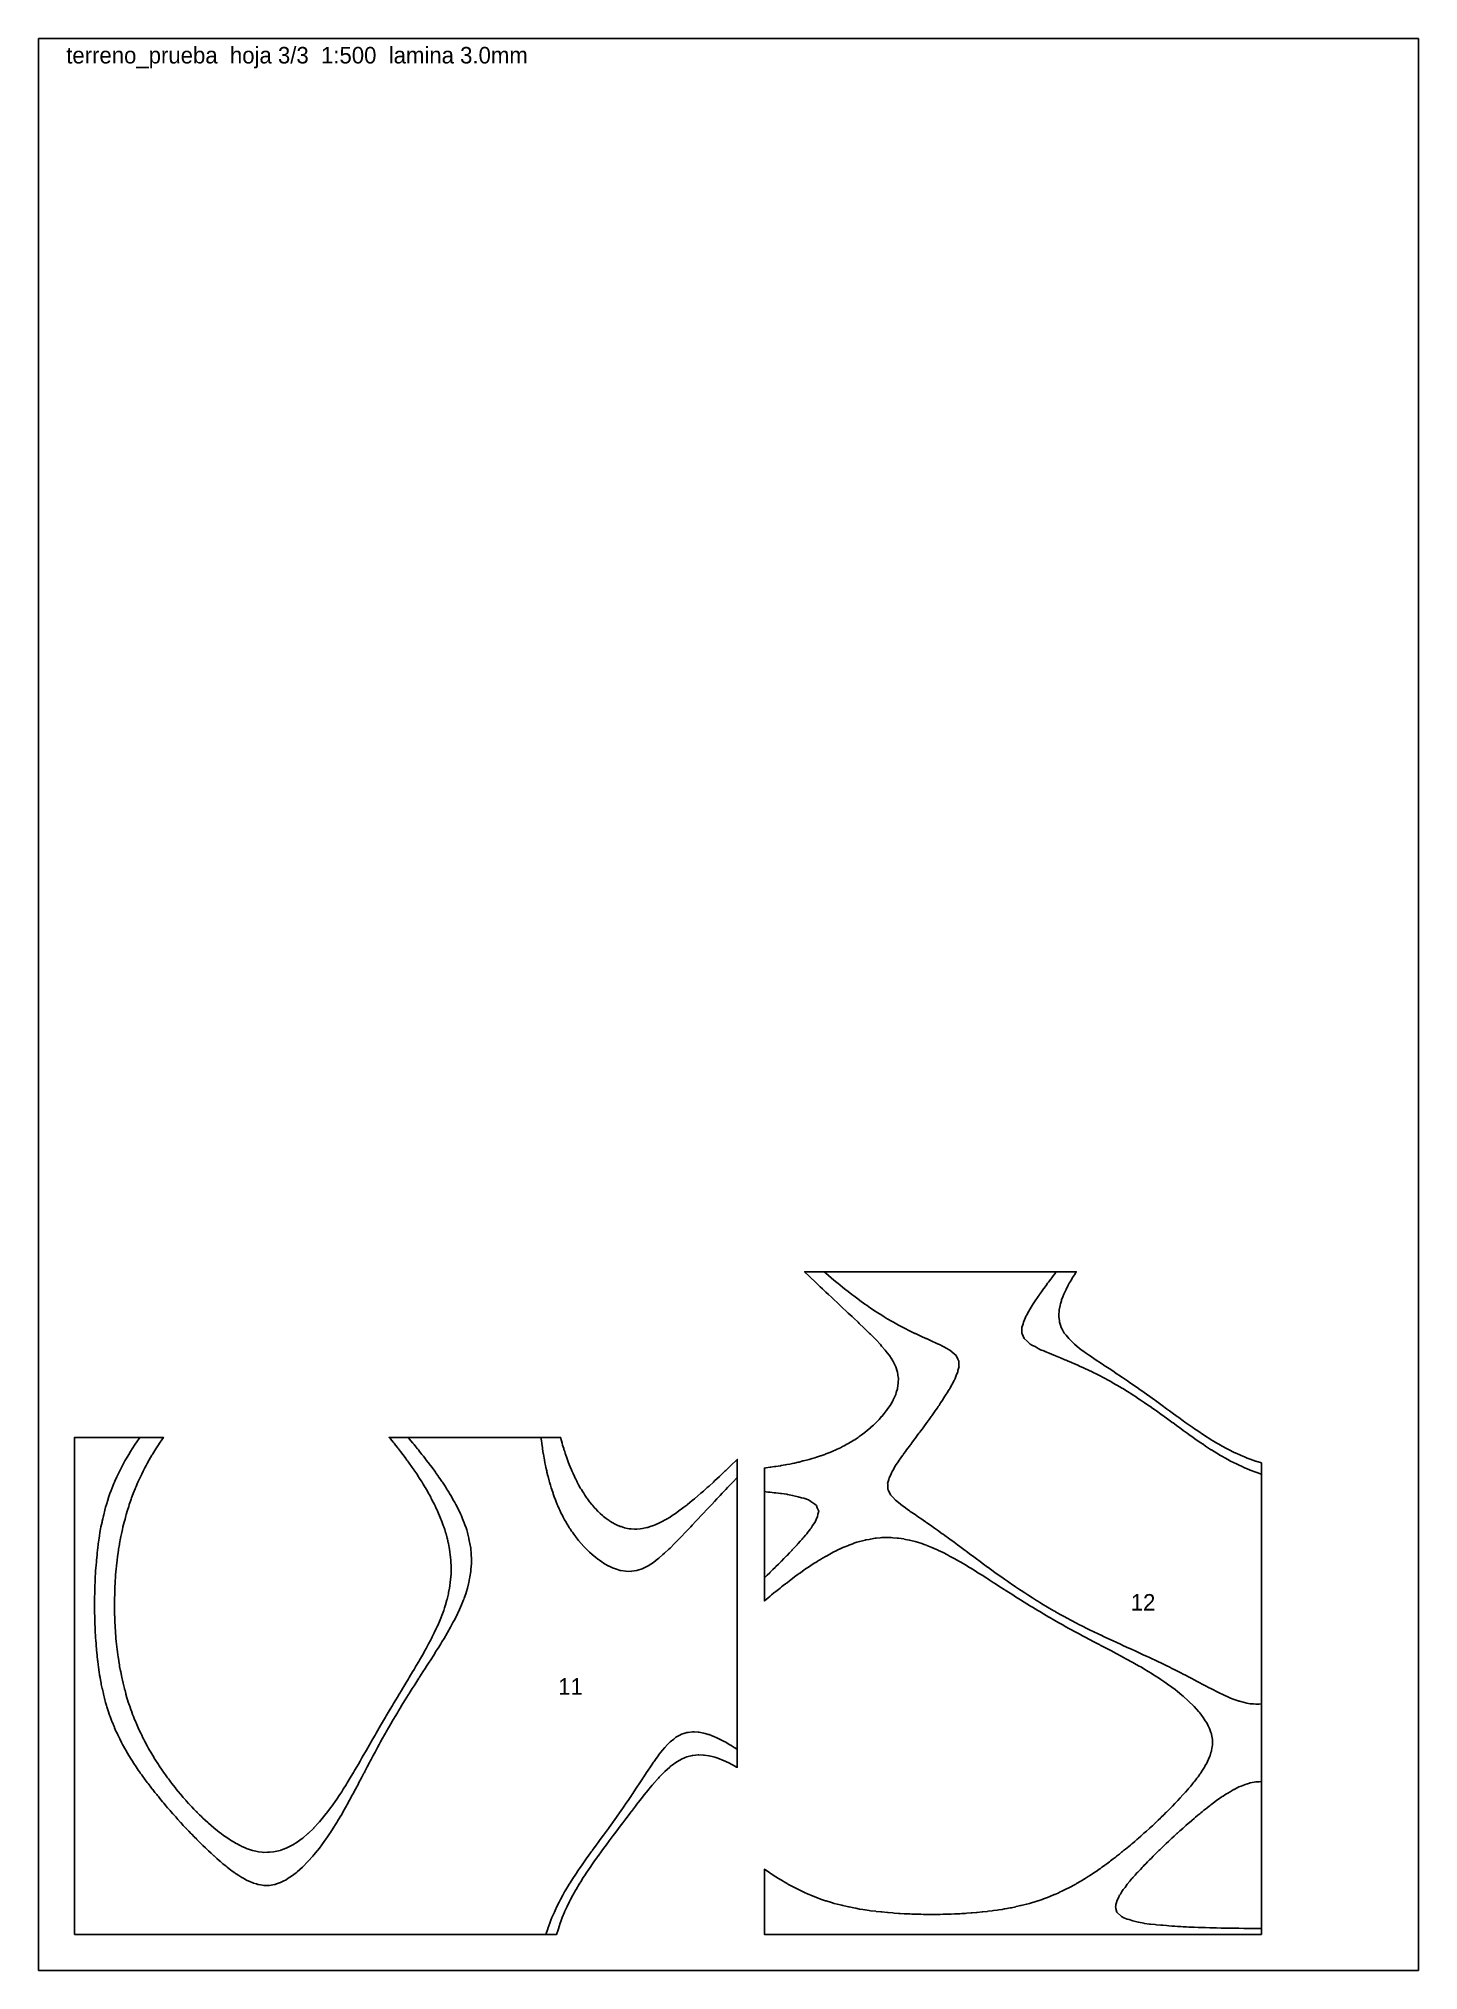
# Model space of a CAD drawing. Header units: millimetres. Extents: x 0 to 500, y 0 to 700.
import ezdxf
from ezdxf.enums import TextEntityAlignment as Align

# ---------------------------------------------------------------- set-up
doc = ezdxf.new("R2010")
doc.units = ezdxf.units.MM
for name, color, linetype in [('CORTE', 1, 'Continuous'), ('GRABADO', 5, 'Continuous'), ('HOJA', 8, 'Continuous')]:
    doc.layers.add(name, color=color, linetype=linetype)

msp = doc.modelspace()

# ---------------------------------------------------------------- linework, layer by layer
at = {"layer": 'CORTE'}
for points in [[(443.15, 13), (263, 13), (263, 36.65), (264.99, 35.32), (265.14, 35.22), (265.43, 35.03), (267.16, 33.89), (268.12, 33.31), (269.18, 32.63), (270.76, 31.74), (271.2, 31.47), (271.54, 31.29), (273.22, 30.34), (275.14, 29.38), (275.24, 29.33), (275.35, 29.28), (277.26, 28.33), (278.92, 27.62), (279.28, 27.46), (279.78, 27.26), (281.3, 26.61), (282.31, 26.26), (283.33, 25.86), (285.21, 25.25), (285.35, 25.2), (285.41, 25.18), (287.37, 24.54), (288.32, 24.29), (289.39, 23.98), (291.06, 23.58), (291.41, 23.48), (292.57, 23.23), (293.43, 23.03), (293.68, 22.98), (295.45, 22.6), (296.2, 22.48), (297.47, 22.23), (298.65, 22.06), (299.49, 21.91), (301.02, 21.71), (301.51, 21.63), (303.34, 21.41), (303.53, 21.39), (305.16, 21.22), (305.55, 21.17), (305.6, 21.17), (307.58, 20.97), (307.84, 20.95), (309.6, 20.8), (310.05, 20.77), (311.62, 20.65), (312.21, 20.62), (313.64, 20.53), (314.35, 20.51), (315.66, 20.44), (316.47, 20.41), (317.68, 20.37), (318.56, 20.35), (319.71, 20.32), (320.62, 20.3), (321.73, 20.29), (322.66, 20.28), (323.75, 20.28), (324.69, 20.28), (325.77, 20.29), (326.69, 20.3), (327.79, 20.32), (328.67, 20.34), (329.81, 20.37), (330.64, 20.4), (331.84, 20.44), (332.58, 20.47), (333.86, 20.54), (334.51, 20.57), (335.88, 20.66), (336.41, 20.69), (337.9, 20.81), (338.29, 20.83), (339.92, 20.98), (340.14, 21), (341.94, 21.19), (341.97, 21.19), (342.22, 21.22), (343.8, 21.38), (343.96, 21.4), (345.61, 21.59), (345.99, 21.65), (347.39, 21.83), (348.01, 21.93), (349.15, 22.09), (350.03, 22.25), (350.88, 22.39), (352.05, 22.63), (352.57, 22.72), (354.07, 23.06), (354.22, 23.09), (354.8, 23.23), (355.87, 23.46), (356.09, 23.52), (357.5, 23.84), (358.11, 24.01), (359.1, 24.26), (360.13, 24.59), (360.65, 24.73), (362.15, 25.25), (362.15, 25.25), (362.16, 25.25), (363.69, 25.73), (364.17, 25.91), (365.19, 26.25), (366.19, 26.67), (366.63, 26.83), (367.58, 27.26), (368.04, 27.44), (368.21, 27.51), (369.47, 28.02), (370.23, 28.4), (370.85, 28.67), (372, 29.28), (372.18, 29.36), (372.26, 29.4), (373.54, 30.01), (374.28, 30.42), (374.86, 30.71), (375.81, 31.29), (376.13, 31.46), (376.3, 31.55), (377.44, 32.17), (378.32, 32.73), (378.68, 32.94), (379.22, 33.31), (379.93, 33.72), (380.34, 33.99), (381.17, 34.49), (382.34, 35.32), (382.35, 35.33), (382.36, 35.33), (383.59, 36.11), (384.38, 36.69), (384.76, 36.95), (385.26, 37.34), (385.95, 37.79), (386.4, 38.14), (387.12, 38.64), (388.02, 39.35), (388.26, 39.52), (388.42, 39.65), (389.42, 40.37), (390.44, 41.2), (390.54, 41.27), (390.65, 41.37), (391.69, 42.15), (392.47, 42.8), (392.8, 43.05), (393.18, 43.39), (393.92, 43.96), (394.49, 44.45), (395.02, 44.87), (395.62, 45.4), (396.11, 45.8), (396.51, 46.14), (397.21, 46.72), (397.99, 47.42), (398.28, 47.66), (398.53, 47.89), (399.37, 48.59), (400.28, 49.43), (400.43, 49.56), (400.55, 49.67), (401.51, 50.5), (402.52, 51.45), (402.55, 51.48), (402.57, 51.5), (403.61, 52.43), (404.6, 53.37), (404.65, 53.42), (404.7, 53.47), (405.7, 54.38), (406.62, 55.29), (406.72, 55.38), (406.82, 55.48), (407.75, 56.37), (408.64, 57.27), (408.76, 57.38), (408.88, 57.5), (409.78, 58.38), (410.66, 59.3), (410.77, 59.4), (410.88, 59.51), (411.78, 60.42), (412.68, 61.4), (412.75, 61.46), (412.82, 61.53), (413.73, 62.5), (414.68, 63.55), (414.69, 63.56), (414.7, 63.58), (415.65, 64.62), (416.47, 65.56), (416.58, 65.7), (416.73, 65.88), (417.51, 66.79), (418.16, 67.58), (418.41, 67.9), (418.75, 68.35), (419.31, 69.04), (419.74, 69.59), (420.17, 70.19), (420.77, 71.05), (421.01, 71.37), (421.18, 71.61), (421.81, 72.58), (422.46, 73.62), (422.57, 73.83), (422.78, 74.24), (423.29, 75.13), (423.57, 75.63), (423.94, 76.49), (424.43, 77.64), (424.51, 77.92), (424.8, 78.94), (424.98, 79.48), (425.03, 79.65), (425.28, 81.18), (425.35, 81.65), (425.34, 83.12), (425.34, 83.66), (425.02, 85.44), (424.98, 85.66), (424.8, 86.17), (424.32, 87.67), (423.85, 88.62), (423.33, 89.68), (422.79, 90.48), (422.04, 91.69), (420.77, 93.29), (420.47, 93.7), (418.75, 95.59), (418.64, 95.71), (416.73, 97.58), (416.59, 97.73), (414.71, 99.38), (414.32, 99.74), (412.69, 101.04), (411.82, 101.76), (410.67, 102.59), (409.09, 103.77), (408.65, 104.06), (407.73, 104.69), (406.63, 105.45), (406.14, 105.79), (404.61, 106.76), (402.98, 107.8), (402.59, 108.03), (402.03, 108.36), (400.56, 109.24), (399.61, 109.82), (398.54, 110.41), (397.17, 111.19), (396.52, 111.56), (396.05, 111.83), (394.5, 112.67), (392.65, 113.67), (392.48, 113.77), (392.34, 113.85), (390.46, 114.84), (388.54, 115.87), (388.43, 115.92), (388.33, 115.97), (386.41, 116.97), (384.69, 117.88), (384.39, 118.04), (384.07, 118.21), (382.37, 119.09), (380.86, 119.9), (380.34, 120.17), (379.78, 120.46), (378.32, 121.24), (377.07, 121.92), (376.3, 122.33), (375.4, 122.82), (374.27, 123.43), (373.36, 123.93), (372.25, 124.54), (370.86, 125.32), (370.23, 125.67), (369.75, 125.95), (368.21, 126.82), (366.23, 127.97), (366.18, 127.99), (366.12, 128.03), (364.16, 129.18), (362.81, 129.99), (362.14, 130.39), (361.1, 131.02), (360.11, 131.61), (359.48, 132), (358.09, 132.86), (356.22, 134.02), (356.07, 134.12), (355.8, 134.29), (354.05, 135.39), (353.02, 136.04), (352.02, 136.68), (350.23, 137.83), (350, 137.97), (349.87, 138.05), (347.98, 139.28), (346.73, 140.07), (345.96, 140.58), (344.52, 141.5), (343.93, 141.87), (343.59, 142.09), (341.91, 143.17), (340.41, 144.1), (339.89, 144.44), (338.98, 145.01), (337.87, 145.7), (337.14, 146.12), (335.85, 146.93), (333.9, 148.06), (333.83, 148.1), (333.77, 148.14), (331.8, 149.27), (330.13, 150.15), (329.78, 150.35), (329.36, 150.57), (327.76, 151.39), (326.1, 152.17), (325.74, 152.35), (325.4, 152.5), (323.72, 153.25), (321.92, 153.96), (321.7, 154.04), (321.29, 154.18), (319.68, 154.77), (318.81, 155.05), (317.66, 155.39), (316.03, 155.81), (315.64, 155.9), (314.1, 156.19), (313.62, 156.3), (313.5, 156.32), (311.6, 156.6), (311.14, 156.65), (309.59, 156.79), (308.96, 156.82), (307.57, 156.85), (306.91, 156.85), (305.55, 156.8), (304.98, 156.76), (303.53, 156.62), (303.15, 156.57), (301.51, 156.31), (301.42, 156.3), (300.96, 156.19), (299.73, 155.96), (299.5, 155.91), (298.09, 155.58), (297.48, 155.4), (296.53, 155.13), (295.46, 154.77), (295.02, 154.62), (293.92, 154.18), (293.56, 154.06), (293.44, 154.01), (292.11, 153.5), (291.42, 153.19), (290.7, 152.88), (289.4, 152.23), (289.36, 152.21), (289.28, 152.17), (287.99, 151.56), (287.38, 151.23), (286.67, 150.86), (285.47, 150.15), (285.39, 150.11), (285.36, 150.09), (284.09, 149.4), (283.34, 148.93), (282.84, 148.63), (282.1, 148.14), (281.6, 147.85), (281.32, 147.67), (280.36, 147.07), (279.3, 146.33), (279.17, 146.25), (279, 146.12), (277.95, 145.45), (277.28, 144.96), (276.77, 144.61), (276.1, 144.11), (275.59, 143.77), (275.25, 143.52), (274.41, 142.93), (273.33, 142.09), (273.27, 142.05), (273.23, 142.02), (272.1, 141.2), (271.21, 140.49), (270.97, 140.31), (270.69, 140.07), (269.83, 139.44), (269.19, 138.92), (268.7, 138.54), (268.12, 138.06), (267.58, 137.64), (267.17, 137.31), (266.46, 136.75), (265.63, 136.04), (265.36, 135.83), (265.15, 135.65), (264.24, 134.92), (263.2, 134.03), (263.16, 133.99), (263, 133.85), (263, 182.04), (263.53, 182.1), (265.09, 182.33), (265.3, 182.35), (266.65, 182.56), (267.05, 182.62), (267.11, 182.63), (268.81, 182.88), (269.13, 182.95), (270.54, 183.17), (271.15, 183.31), (272.24, 183.49), (273.17, 183.7), (273.92, 183.83), (275.19, 184.14), (275.56, 184.21), (276.98, 184.58), (277.17, 184.62), (277.21, 184.63), (278.79, 185.02), (279.23, 185.16), (280.38, 185.45), (281.26, 185.75), (281.92, 185.93), (283.28, 186.41), (283.42, 186.45), (283.8, 186.59), (284.92, 186.97), (285.3, 187.13), (286.39, 187.52), (287.32, 187.93), (287.81, 188.11), (288.86, 188.61), (289.19, 188.75), (289.33, 188.82), (290.58, 189.38), (291.36, 189.8), (291.91, 190.07), (292.88, 190.62), (293.2, 190.79), (293.37, 190.89), (294.49, 191.52), (295.39, 192.1), (295.73, 192.3), (296.21, 192.63), (296.94, 193.1), (297.41, 193.45), (298.13, 193.93), (299.05, 194.65), (299.27, 194.81), (299.43, 194.94), (300.4, 195.7), (301.45, 196.61), (301.48, 196.63), (301.51, 196.66), (302.55, 197.58), (303.47, 198.5), (303.56, 198.58), (303.65, 198.67), (304.56, 199.6), (305.49, 200.65), (305.51, 200.67), (305.53, 200.69), (306.43, 201.77), (307.16, 202.7), (307.3, 202.9), (307.51, 203.2), (308.13, 204.09), (308.54, 204.71), (308.91, 205.33), (309.53, 206.44), (309.63, 206.62), (309.69, 206.72), (310.26, 208), (310.58, 208.73), (310.81, 209.45), (311.21, 210.74), (311.26, 211.02), (311.54, 212.75), (311.56, 214.73), (311.56, 214.75), (311.54, 214.88), (311.26, 216.76), (311.12, 217.17), (310.61, 218.76), (309.69, 220.6), (309.61, 220.77), (309.53, 220.89), (308.33, 222.78), (307.51, 223.81), (306.79, 224.79), (305.49, 226.25), (305.03, 226.81), (303.47, 228.43), (303.12, 228.82), (301.45, 230.48), (301.12, 230.84), (299.43, 232.46), (299.04, 232.85), (297.4, 234.39), (296.93, 234.87), (295.38, 236.3), (294.79, 236.89), (293.36, 238.2), (292.64, 238.9), (291.34, 240.09), (290.49, 240.92), (289.32, 241.99), (288.34, 242.94), (287.29, 243.9), (286.2, 244.95), (285.27, 245.81), (284.06, 246.97), (283.25, 247.73), (281.94, 248.99), (281.23, 249.66), (279.83, 251), (279.2, 251.59), (277.6, 253.15), (376.01, 253.15), (375.35, 252.07), (374.68, 251.02), (374.57, 250.82), (374.38, 250.48), (373.83, 249.54), (373.5, 249), (373.12, 248.24), (372.45, 246.99), (372.42, 246.93), (372.36, 246.78), (371.79, 245.54), (371.51, 244.98), (371.2, 244.12), (370.73, 242.97), (370.66, 242.65), (370.34, 241.57), (370.2, 241.09), (370.15, 240.96), (369.88, 239.4), (369.78, 238.95), (369.74, 237.53), (369.7, 236.94), (369.92, 235.35), (369.95, 234.94), (370.34, 233.77), (370.61, 232.94), (370.95, 232.32), (371.7, 230.93), (372.35, 230.13), (373.29, 228.92), (374.36, 227.9), (375.37, 226.91), (376.38, 226.11), (377.86, 224.9), (378.4, 224.53), (379.74, 223.56), (380.42, 223.07), (380.66, 222.88), (382.44, 221.7), (383.62, 220.87), (384.46, 220.34), (386.05, 219.29), (386.49, 218.99), (386.69, 218.85), (388.51, 217.68), (389.74, 216.84), (390.53, 216.33), (392.07, 215.3), (392.56, 214.97), (392.78, 214.82), (394.58, 213.62), (395.74, 212.8), (396.6, 212.23), (398.53, 210.87), (398.62, 210.81), (398.66, 210.78), (400.65, 209.39), (401.51, 208.77), (402.67, 207.95), (404.32, 206.75), (404.69, 206.48), (405.67, 205.77), (406.71, 205.01), (407.1, 204.73), (408.74, 203.54), (409.86, 202.72), (410.76, 202.06), (412.63, 200.7), (412.78, 200.59), (413.19, 200.29), (414.8, 199.13), (415.43, 198.68), (416.83, 197.69), (418.3, 196.67), (418.85, 196.28), (420.06, 195.46), (420.87, 194.91), (421.26, 194.65), (422.89, 193.58), (424.39, 192.63), (424.91, 192.3), (425.75, 191.79), (426.93, 191.08), (427.75, 190.62), (428.95, 189.93), (430.45, 189.13), (430.97, 188.85), (431.46, 188.6), (433, 187.83), (434.45, 187.16), (435.02, 186.89), (435.73, 186.59), (437.04, 186.03), (437.96, 185.66), (439.06, 185.24), (440.94, 184.57), (441.08, 184.53), (441.15, 184.5), (443.15, 183.86), (443.15, 13)], [(13, 13), (13, 193.15), (45.23, 193.15), (44.64, 192.27), (43.78, 191.01), (43.39, 190.4), (42.47, 188.99), (41.37, 187.18), (41.24, 186.97), (41.06, 186.66), (40.06, 184.95), (39.36, 183.67), (38.95, 182.93), (38.52, 182.08), (37.9, 180.91), (37.34, 179.76), (36.91, 178.89), (36.56, 178.1), (35.98, 176.86), (35.33, 175.32), (35.12, 174.84), (34.99, 174.5), (34.3, 172.82), (33.71, 171.2), (33.56, 170.8), (33.31, 170.08), (32.86, 168.78), (32.65, 168.12), (32.2, 166.76), (31.76, 165.2), (31.62, 164.74), (31.3, 163.53), (31.08, 162.72), (31.01, 162.43), (30.57, 160.7), (30.36, 159.76), (30.11, 158.68), (29.82, 157.19), (29.7, 156.66), (29.36, 154.71), (29.34, 154.63), (29.28, 154.28), (29, 152.61), (28.96, 152.29), (28.7, 150.59), (28.62, 149.93), (28.43, 148.57), (28.33, 147.62), (28.21, 146.55), (28.1, 145.36), (28.01, 144.53), (27.91, 143.15), (27.85, 142.51), (27.76, 140.98), (27.73, 140.49), (27.65, 138.85), (27.63, 138.46), (27.57, 136.74), (27.56, 136.44), (27.52, 134.68), (27.52, 134.42), (27.5, 132.64), (27.5, 132.4), (27.52, 130.63), (27.52, 130.38), (27.55, 128.64), (27.56, 128.36), (27.62, 126.69), (27.63, 126.34), (27.71, 124.76), (27.73, 124.32), (27.82, 122.85), (27.86, 122.29), (27.96, 120.97), (28.03, 120.27), (28.13, 119.12), (28.22, 118.25), (28.32, 117.29), (28.45, 116.23), (28.54, 115.48), (28.72, 114.21), (28.78, 113.71), (29.02, 112.19), (29.06, 111.96), (29.28, 110.67), (29.35, 110.24), (29.36, 110.17), (29.65, 108.52), (29.73, 108.15), (29.98, 106.83), (30.14, 106.12), (30.34, 105.17), (30.6, 104.1), (30.73, 103.53), (31.11, 102.08), (31.15, 101.93), (31.3, 101.42), (31.58, 100.34), (31.66, 100.06), (32.02, 98.76), (32.25, 98.04), (32.5, 97.22), (32.91, 96.02), (33.01, 95.71), (33.31, 94.87), (33.53, 94.22), (33.61, 94), (34.06, 92.73), (34.36, 91.98), (34.63, 91.27), (35.19, 89.96), (35.23, 89.86), (35.33, 89.64), (35.82, 88.43), (36.05, 87.94), (36.44, 87.03), (36.99, 85.92), (37.1, 85.67), (37.34, 85.21), (37.76, 84.32), (37.98, 83.9), (38.44, 82.97), (39.05, 81.87), (39.15, 81.67), (39.36, 81.32), (39.86, 80.36), (40.16, 79.85), (40.6, 79.07), (41.36, 77.83), (41.37, 77.83), (41.37, 77.81), (42.12, 76.56), (42.6, 75.81), (42.9, 75.32), (43.39, 74.61), (43.71, 74.11), (43.92, 73.79), (44.51, 72.89), (45.31, 71.77), (45.35, 71.72), (45.4, 71.64), (46.18, 70.52), (46.76, 69.75), (47.04, 69.36), (47.42, 68.87), (47.9, 68.21), (48.28, 67.73), (48.78, 67.07), (49.44, 66.26), (49.68, 65.95), (49.88, 65.71), (50.57, 64.83), (51.45, 63.8), (51.5, 63.74), (51.55, 63.69), (52.42, 62.64), (53.3, 61.66), (53.38, 61.57), (53.47, 61.47), (54.32, 60.5), (55.13, 59.64), (55.3, 59.46), (55.48, 59.27), (56.27, 58.41), (57.06, 57.62), (57.27, 57.4), (57.5, 57.17), (58.28, 56.38), (59.1, 55.6), (59.31, 55.39), (59.51, 55.2), (60.34, 54.41), (61.27, 53.58), (61.4, 53.45), (61.53, 53.34), (62.47, 52.5), (63.54, 51.6), (63.57, 51.58), (63.6, 51.56), (64.67, 50.67), (65.56, 49.98), (65.81, 49.79), (66.16, 49.54), (66.96, 48.93), (67.57, 48.49), (68.15, 48.1), (69.04, 47.52), (69.37, 47.3), (69.59, 47.15), (70.61, 46.53), (71.6, 45.96), (71.9, 45.81), (72.52, 45.5), (73.24, 45.12), (73.61, 44.93), (74.62, 44.5), (75.62, 44.09), (76.08, 43.94), (77.53, 43.48), (77.61, 43.46), (77.63, 43.45), (79.25, 43.08), (79.64, 43), (81.01, 42.84), (81.65, 42.77), (82.95, 42.78), (83.66, 42.78), (85.15, 42.97), (85.67, 43.03), (87.5, 43.48), (87.68, 43.53), (87.74, 43.55), (89.68, 44.25), (91.18, 44.99), (91.69, 45.24), (92.11, 45.5), (93.71, 46.45), (95.14, 47.52), (95.72, 47.93), (97.6, 49.54), (97.73, 49.64), (99.7, 51.56), (99.74, 51.59), (101.57, 53.58), (101.76, 53.78), (103.27, 55.6), (103.77, 56.19), (104.85, 57.61), (105.79, 58.84), (106.34, 59.63), (107.68, 61.53), (107.77, 61.66), (107.8, 61.71), (109.1, 63.68), (109.82, 64.75), (110.4, 65.7), (111.39, 67.27), (111.67, 67.72), (111.83, 67.98), (112.89, 69.74), (113.85, 71.33), (114.1, 71.76), (114.45, 72.37), (115.28, 73.79), (115.87, 74.77), (116.46, 75.81), (117.27, 77.22), (117.63, 77.83), (117.88, 78.26), (118.79, 79.85), (119.9, 81.77), (119.96, 81.88), (120.03, 82.01), (121.12, 83.9), (121.92, 85.27), (122.29, 85.92), (122.81, 86.81), (123.46, 87.94), (123.93, 88.74), (124.65, 89.97), (125.68, 91.72), (125.84, 91.99), (125.95, 92.18), (127.04, 94.01), (127.97, 95.57), (128.24, 96.03), (128.66, 96.73), (129.46, 98.06), (129.99, 98.94), (130.67, 100.08), (131.73, 101.83), (131.89, 102.1), (132, 102.28), (133.12, 104.12), (134.02, 105.64), (134.33, 106.15), (134.81, 106.94), (135.54, 108.17), (136.04, 109.01), (136.74, 110.19), (137.74, 111.9), (137.92, 112.21), (138.05, 112.45), (139.09, 114.24), (140.07, 116.01), (140.21, 116.26), (140.39, 116.58), (141.31, 118.28), (142.08, 119.78), (142.37, 120.3), (142.65, 120.87), (143.38, 122.32), (144.1, 123.89), (144.32, 124.34), (144.5, 124.75), (145.22, 126.36), (145.97, 128.23), (146.02, 128.38), (146.11, 128.64), (146.78, 130.4), (147.11, 131.4), (147.44, 132.42), (147.96, 134.27), (148, 134.44), (148.13, 134.98), (148.49, 136.46), (148.59, 136.92), (148.89, 138.48), (149.03, 139.38), (149.19, 140.5), (149.31, 141.68), (149.38, 142.52), (149.45, 143.85), (149.48, 144.54), (149.49, 145.9), (149.48, 146.56), (149.42, 147.86), (149.38, 148.58), (149.28, 149.73), (149.19, 150.59), (149.06, 151.53), (148.9, 152.61), (148.78, 153.27), (148.51, 154.63), (148.44, 154.94), (148.13, 156.21), (148.05, 156.57), (148.03, 156.65), (147.63, 158.17), (147.48, 158.67), (147.16, 159.72), (146.84, 160.69), (146.65, 161.23), (146.11, 162.66), (146.1, 162.7), (146.09, 162.71), (145.54, 164.16), (145.3, 164.73), (144.95, 165.58), (144.42, 166.75), (144.32, 166.97), (144.1, 167.4), (143.67, 168.35), (143.46, 168.77), (143.01, 169.7), (142.43, 170.79), (142.31, 171.02), (142.08, 171.42), (141.61, 172.34), (141.34, 172.81), (140.89, 173.63), (140.17, 174.83), (140.13, 174.9), (140.07, 175), (139.39, 176.17), (138.96, 176.86), (138.61, 177.42), (138.05, 178.26), (137.82, 178.64), (137.67, 178.88), (137.03, 179.87), (136.32, 180.9), (136.21, 181.07), (136.04, 181.3), (135.39, 182.27), (134.93, 182.92), (134.55, 183.45), (134.02, 184.16), (133.7, 184.62), (133.47, 184.94), (132.85, 185.79), (132.01, 186.89), (131.98, 186.93), (131.95, 186.96), (131.11, 188.08), (130.4, 188.98), (130.22, 189.21), (129.99, 189.49), (129.33, 190.34), (128.79, 191.01), (128.43, 191.46), (127.98, 191.99), (127.51, 192.56), (127.02, 193.15), (189.14, 193.15), (189.45, 191.92), (189.7, 191.07), (189.9, 190.34), (190.3, 189.05), (190.37, 188.8), (190.63, 188.03), (190.86, 187.27), (190.95, 187.03), (191.37, 185.76), (191.66, 185.01), (191.91, 184.27), (192.43, 182.99), (192.48, 182.83), (192.64, 182.45), (193.06, 181.4), (193.26, 180.97), (193.67, 179.99), (194.18, 178.95), (194.33, 178.62), (194.65, 177.97), (194.99, 177.27), (195.19, 176.93), (195.69, 175.95), (196.3, 174.91), (196.42, 174.66), (196.67, 174.26), (197.18, 173.4), (197.53, 172.89), (197.97, 172.17), (198.68, 171.16), (198.8, 170.99), (198.89, 170.87), (199.65, 169.82), (200.44, 168.85), (200.55, 168.71), (200.7, 168.54), (201.48, 167.62), (202.23, 166.83), (202.45, 166.58), (202.71, 166.33), (203.47, 165.58), (204.35, 164.82), (204.54, 164.63), (204.72, 164.48), (205.65, 163.74), (206.73, 162.97), (206.83, 162.91), (207.02, 162.8), (208.08, 162.14), (208.74, 161.77), (209.4, 161.45), (210.75, 160.88), (210.82, 160.86), (211.06, 160.79), (212.35, 160.38), (212.76, 160.27), (214.02, 160.04), (214.76, 159.94), (215.88, 159.89), (216.77, 159.88), (217.98, 159.98), (218.78, 160.07), (220.44, 160.43), (220.79, 160.52), (221.57, 160.79), (222.8, 161.18), (223.46, 161.45), (224.81, 162.03), (226.26, 162.8), (226.82, 163.08), (227.49, 163.47), (228.83, 164.28), (229.63, 164.82), (230.85, 165.61), (232.54, 166.84), (232.86, 167.07), (233.81, 167.79), (234.88, 168.61), (235.17, 168.86), (236.89, 170.24), (237.63, 170.89), (238.91, 171.94), (240, 172.91), (240.92, 173.7), (242.28, 174.93), (242.94, 175.51), (244.51, 176.95), (244.96, 177.35), (246.68, 178.97), (246.97, 179.24), (248.83, 180.99), (248.99, 181.15), (250.94, 183.02), (251.01, 183.08), (253.02, 185.04), (253.15, 185.16), (253.15, 73.54), (252.99, 73.63), (252.89, 73.68), (251.68, 74.35), (251.02, 74.72), (250.36, 75.04), (249.01, 75.7), (249.01, 75.7), (247.59, 76.3), (247, 76.55), (246.12, 76.84), (244.99, 77.24), (244.6, 77.33), (243.03, 77.72), (242.98, 77.73), (242.98, 77.73), (241.23, 77.99), (240.97, 78.03), (239.3, 78.07), (238.96, 78.09), (237.11, 77.88), (236.95, 77.87), (236.38, 77.72), (234.95, 77.36), (234.33, 77.1), (232.94, 76.54), (231.52, 75.71), (230.93, 75.37), (229.62, 74.39), (228.92, 73.88), (228.72, 73.69), (226.91, 72.09), (226.52, 71.67), (224.89, 70.03), (224.58, 69.65), (222.88, 67.76), (222.78, 67.63), (222.3, 67.06), (221.1, 65.61), (220.86, 65.34), (219.49, 63.59), (218.85, 62.82), (217.9, 61.57), (216.83, 60.22), (216.33, 59.55), (214.82, 57.59), (214.77, 57.52), (214.61, 57.32), (213.23, 55.5), (212.8, 54.95), (211.7, 53.48), (210.78, 52.29), (210.16, 51.46), (208.77, 49.62), (208.63, 49.43), (208.22, 48.88), (207.11, 47.41), (206.75, 46.93), (205.61, 45.39), (204.73, 44.21), (204.12, 43.37), (202.72, 41.44), (202.65, 41.35), (202.48, 41.11), (201.21, 39.32), (200.7, 38.59), (199.81, 37.3), (198.68, 35.63), (198.45, 35.28), (198.01, 34.6), (197.14, 33.26), (196.67, 32.5), (195.88, 31.24), (194.74, 29.31), (194.69, 29.22), (194.65, 29.15), (193.56, 27.2), (192.64, 25.43), (192.5, 25.18), (192.38, 24.92), (191.52, 23.16), (190.62, 21.15), (190.61, 21.14), (190.61, 21.12), (189.78, 19.11), (189.27, 17.76), (189.02, 17.09), (188.61, 15.86), (188.34, 15.07), (188.23, 14.69), (187.71, 13), (13, 13)]]:
    msp.add_lwpolyline(points, close=True, dxfattribs=at)
at = {"layer": 'GRABADO'}
for points in [[(367.67, 251.64), (367.17, 251.01), (366.8, 250.5), (366.28, 249.81), (365.93, 249.35), (365.64, 249), (365.07, 248.18), (364.26, 247.1), (364.2, 247.03), (364.16, 246.98), (363.38, 245.84), (362.71, 244.97), (362.54, 244.67), (362.24, 244.23), (361.72, 243.47), (361.32, 242.95), (360.92, 242.25), (360.22, 241.21), (360.1, 241.04), (360.02, 240.93), (359.37, 239.77), (358.8, 238.92), (358.62, 238.5), (358.2, 237.71), (357.91, 237.18), (357.73, 236.91), (357.32, 235.78), (356.86, 234.9), (356.78, 234.32), (356.34, 232.9), (356.36, 232.73), (356.33, 230.91), (356.47, 230.63), (357.16, 228.92), (358.18, 227.95), (359.36, 226.92), (360.19, 226.47), (361.09, 226.02), (362.21, 225.39), (363.11, 224.91), (364.23, 224.46), (364.96, 224.17), (366.25, 223.61), (367.88, 222.89), (368.27, 222.75), (368.49, 222.67), (370.29, 221.95), (371.91, 221.28), (372.32, 221.1), (372.8, 220.87), (374.34, 220.26), (375.41, 219.8), (376.36, 219.38), (377.46, 218.86), (378.39, 218.47), (379.1, 218.14), (380.41, 217.53), (381.78, 216.84), (382.43, 216.54), (383.03, 216.25), (384.46, 215.52), (385.75, 214.82), (386.48, 214.45), (387.29, 214.01), (388.51, 213.35), (389.43, 212.8), (390.53, 212.2), (392.04, 211.3), (392.55, 210.99), (392.88, 210.79), (394.58, 209.76), (396.12, 208.77), (396.6, 208.47), (397.46, 207.91), (398.62, 207.15), (399.21, 206.75), (400.65, 205.79), (402.18, 204.73), (402.67, 204.4), (403.8, 203.6), (404.69, 202.98), (405.06, 202.72), (406.71, 201.53), (407.87, 200.7), (408.74, 200.07), (410.64, 198.68), (410.76, 198.59), (411.09, 198.35), (412.78, 197.12), (413.41, 196.67), (414.8, 195.64), (416.19, 194.65), (416.83, 194.19), (418.44, 193.04), (418.85, 192.75), (419.02, 192.63), (420.87, 191.34), (421.96, 190.62), (422.89, 189.98), (424.72, 188.79), (424.91, 188.67), (425.02, 188.6), (426.93, 187.4), (428.33, 186.58), (428.96, 186.21), (429.81, 185.73), (430.98, 185.08), (431.96, 184.57), (433, 184.02), (434.07, 183.5), (435.02, 183.04), (436.11, 182.56), (437.04, 182.13), (437.77, 181.83), (439.06, 181.29), (441.07, 180.54), (441.08, 180.54), (441.08, 180.54), (443.15, 179.82), (443.15, 96.54), (442.26, 96.5), (441.05, 96.47), (440.21, 96.53), (439.02, 96.63), (437.87, 96.84), (436.99, 97.01), (435.14, 97.54), (434.96, 97.59), (434.65, 97.71), (432.94, 98.29), (431.96, 98.68), (430.91, 99.12), (429.65, 99.73), (428.89, 100.06), (428.26, 100.36), (426.86, 101.04), (425.53, 101.75), (424.84, 102.08), (424.16, 102.43), (422.81, 103.13), (421.67, 103.76), (420.79, 104.2), (419.87, 104.68), (418.77, 105.27), (417.85, 105.78), (416.75, 106.34), (415.6, 106.93), (414.73, 107.39), (413.97, 107.8), (412.7, 108.42), (411.45, 109.05), (410.68, 109.44), (409.97, 109.81), (408.66, 110.44), (407.45, 111.02), (406.64, 111.42), (405.82, 111.83), (404.62, 112.38), (403.58, 112.86), (402.59, 113.33), (401.52, 113.85), (400.57, 114.27), (399.79, 114.62), (398.55, 115.2), (397.13, 115.86), (396.53, 116.13), (396.05, 116.34), (394.5, 117.04), (392.68, 117.88), (392.48, 117.97), (392.32, 118.04), (390.46, 118.89), (388.58, 119.76), (388.44, 119.82), (388.28, 119.9), (386.41, 120.76), (384.77, 121.54), (384.39, 121.72), (383.99, 121.92), (382.37, 122.69), (380.85, 123.43), (380.34, 123.68), (379.84, 123.93), (378.32, 124.69), (376.77, 125.48), (376.3, 125.72), (375.87, 125.95), (374.28, 126.78), (372.47, 127.75), (372.25, 127.87), (372.07, 127.97), (370.23, 128.98), (368.45, 129.98), (368.21, 130.12), (367.88, 130.31), (366.18, 131.29), (364.99, 132), (364.16, 132.5), (362.88, 133.28), (362.14, 133.73), (361.67, 134.02), (360.11, 135), (358.48, 136.04), (358.09, 136.29), (357.34, 136.79), (356.07, 137.62), (355.4, 138.05), (354.04, 138.98), (352.42, 140.07), (352.02, 140.35), (351.08, 141.01), (350, 141.76), (349.52, 142.09), (347.98, 143.2), (346.68, 144.11), (345.95, 144.65), (343.97, 146.08), (343.93, 146.11), (343.91, 146.12), (341.91, 147.61), (341.15, 148.14), (339.88, 149.11), (338.43, 150.16), (337.86, 150.6), (336.13, 151.88), (335.84, 152.1), (335.73, 152.17), (333.82, 153.61), (332.99, 154.19), (331.79, 155.11), (330.25, 156.21), (329.77, 156.59), (328.37, 157.61), (327.75, 158.05), (327.49, 158.22), (325.73, 159.52), (324.64, 160.24), (323.71, 160.95), (321.79, 162.26), (321.68, 162.34), (321.4, 162.54), (319.66, 163.76), (318.82, 164.27), (317.64, 165.15), (315.89, 166.29), (315.61, 166.52), (314.79, 167.11), (313.6, 167.96), (313.03, 168.31), (311.57, 169.54), (310.5, 170.33), (309.54, 171.45), (308.66, 172.36), (307.99, 173.9), (307.75, 174.4), (307.69, 176.24), (307.67, 176.44), (308.07, 177.89), (308.18, 178.48), (308.65, 179.36), (309.13, 180.51), (309.3, 180.74), (309.53, 181.12), (310.04, 182.01), (310.3, 182.53), (310.82, 183.26), (311.55, 184.38), (311.61, 184.48), (311.65, 184.54), (312.45, 185.67), (313.05, 186.56), (313.28, 186.86), (313.58, 187.24), (314.13, 188.03), (314.51, 188.58), (314.99, 189.19), (315.6, 190), (315.84, 190.35), (316.02, 190.6), (316.7, 191.51), (317.53, 192.62), (317.57, 192.67), (317.62, 192.73), (318.42, 193.83), (319.03, 194.63), (319.29, 194.99), (319.64, 195.45), (320.15, 196.15), (320.52, 196.65), (321, 197.31), (321.67, 198.19), (321.86, 198.47), (322.01, 198.67), (322.7, 199.66), (323.47, 200.68), (323.56, 200.81), (323.69, 200.99), (324.38, 202.01), (324.89, 202.7), (325.21, 203.19), (325.71, 203.88), (326.04, 204.38), (326.29, 204.71), (326.84, 205.6), (327.65, 206.73), (327.68, 206.78), (327.73, 206.86), (328.44, 208.04), (328.94, 208.74), (329.22, 209.27), (329.75, 210.09), (330, 210.52), (330.18, 210.76), (330.7, 211.83), (331.31, 212.77), (331.43, 213.11), (331.77, 213.76), (332.1, 214.47), (332.3, 214.79), (332.66, 215.91), (333.08, 216.79), (333.16, 217.42), (333.54, 218.79), (333.49, 219.08), (333.45, 220.79), (333.05, 221.51), (332.47, 222.78), (331.79, 223.41), (330.15, 224.78), (329.78, 224.98), (329.36, 225.19), (327.76, 226.07), (326.44, 226.79), (325.74, 227.08), (325.22, 227.3), (323.72, 227.99), (322, 228.8), (321.7, 228.92), (321.49, 229.01), (319.67, 229.81), (317.72, 230.75), (317.65, 230.79), (317.58, 230.82), (315.63, 231.74), (313.72, 232.73), (313.6, 232.79), (313.51, 232.84), (311.58, 233.84), (309.79, 234.86), (309.56, 234.98), (309.27, 235.14), (307.53, 236.14), (306.37, 236.88), (305.51, 237.38), (304.08, 238.3), (303.48, 238.68), (303.18, 238.9), (301.46, 240.02), (300.2, 240.91), (299.44, 241.43), (297.57, 242.78), (297.41, 242.89), (297.36, 242.93), (295.39, 244.38), (294.67, 244.95), (293.37, 245.94), (292.08, 246.97), (291.34, 247.54), (289.58, 248.98), (289.32, 249.19), (288.02, 250.28), (287.3, 250.88), (287.16, 251), (285.27, 252.62), (284.67, 253.15), (368.81, 253.15), (368.55, 252.79), (368.3, 252.46), (367.67, 251.64)], [(13, 193.15), (36.65, 193.15), (35.32, 191.16), (35.22, 191.01), (35.03, 190.72), (33.89, 188.99), (33.31, 188.03), (32.63, 186.97), (31.74, 185.39), (31.47, 184.95), (31.29, 184.61), (30.34, 182.93), (29.38, 181.01), (29.33, 180.91), (29.28, 180.8), (28.33, 178.89), (27.62, 177.23), (27.46, 176.87), (27.26, 176.37), (26.61, 174.85), (26.26, 173.84), (25.86, 172.82), (25.25, 170.94), (25.2, 170.8), (25.18, 170.74), (24.54, 168.78), (24.29, 167.83), (23.98, 166.76), (23.58, 165.09), (23.48, 164.74), (23.23, 163.58), (23.03, 162.72), (22.98, 162.47), (22.6, 160.7), (22.48, 159.95), (22.23, 158.68), (22.06, 157.5), (21.91, 156.66), (21.71, 155.13), (21.63, 154.64), (21.41, 152.81), (21.39, 152.62), (21.22, 150.99), (21.17, 150.6), (21.17, 150.55), (20.97, 148.57), (20.95, 148.31), (20.8, 146.55), (20.77, 146.1), (20.65, 144.53), (20.62, 143.94), (20.53, 142.51), (20.51, 141.8), (20.44, 140.49), (20.41, 139.68), (20.37, 138.47), (20.35, 137.59), (20.32, 136.44), (20.3, 135.53), (20.29, 134.42), (20.28, 133.49), (20.28, 132.4), (20.28, 131.46), (20.29, 130.38), (20.3, 129.46), (20.32, 128.36), (20.34, 127.48), (20.37, 126.34), (20.4, 125.51), (20.44, 124.31), (20.47, 123.57), (20.54, 122.29), (20.57, 121.64), (20.66, 120.27), (20.69, 119.74), (20.81, 118.25), (20.83, 117.86), (20.98, 116.23), (21, 116.01), (21.19, 114.21), (21.19, 114.18), (21.22, 113.93), (21.38, 112.35), (21.4, 112.19), (21.59, 110.54), (21.65, 110.16), (21.83, 108.76), (21.93, 108.14), (22.09, 107), (22.25, 106.12), (22.39, 105.27), (22.63, 104.1), (22.72, 103.58), (23.06, 102.08), (23.09, 101.93), (23.23, 101.35), (23.46, 100.28), (23.52, 100.06), (23.84, 98.65), (24.01, 98.04), (24.26, 97.05), (24.59, 96.02), (24.73, 95.5), (25.25, 94), (25.25, 94), (25.25, 93.99), (25.73, 92.46), (25.91, 91.98), (26.25, 90.96), (26.67, 89.96), (26.83, 89.52), (27.26, 88.57), (27.44, 88.11), (27.51, 87.94), (28.02, 86.68), (28.4, 85.92), (28.67, 85.3), (29.28, 84.15), (29.36, 83.97), (29.4, 83.89), (30.01, 82.61), (30.42, 81.87), (30.71, 81.29), (31.29, 80.34), (31.46, 80.02), (31.55, 79.85), (32.17, 78.71), (32.73, 77.83), (32.94, 77.47), (33.31, 76.93), (33.72, 76.22), (33.99, 75.81), (34.49, 74.98), (35.32, 73.81), (35.33, 73.8), (35.33, 73.79), (36.11, 72.56), (36.69, 71.77), (36.95, 71.39), (37.34, 70.89), (37.79, 70.2), (38.14, 69.75), (38.64, 69.03), (39.35, 68.13), (39.52, 67.89), (39.65, 67.73), (40.37, 66.73), (41.2, 65.71), (41.27, 65.61), (41.37, 65.5), (42.15, 64.46), (42.8, 63.68), (43.05, 63.35), (43.39, 62.97), (43.96, 62.23), (44.45, 61.66), (44.87, 61.13), (45.4, 60.53), (45.8, 60.04), (46.14, 59.64), (46.72, 58.94), (47.42, 58.16), (47.66, 57.87), (47.89, 57.62), (48.59, 56.78), (49.43, 55.87), (49.56, 55.72), (49.67, 55.6), (50.5, 54.64), (51.45, 53.63), (51.48, 53.6), (51.5, 53.58), (52.43, 52.54), (53.37, 51.55), (53.42, 51.5), (53.47, 51.45), (54.38, 50.45), (55.29, 49.53), (55.38, 49.43), (55.48, 49.33), (56.37, 48.4), (57.27, 47.51), (57.38, 47.39), (57.5, 47.27), (58.38, 46.37), (59.3, 45.49), (59.4, 45.38), (59.51, 45.27), (60.42, 44.37), (61.4, 43.47), (61.46, 43.4), (61.53, 43.33), (62.5, 42.42), (63.55, 41.47), (63.56, 41.46), (63.58, 41.45), (64.62, 40.5), (65.56, 39.68), (65.7, 39.57), (65.88, 39.42), (66.79, 38.64), (67.58, 37.99), (67.9, 37.74), (68.35, 37.4), (69.04, 36.84), (69.59, 36.41), (70.19, 35.98), (71.05, 35.38), (71.37, 35.14), (71.61, 34.97), (72.58, 34.34), (73.62, 33.69), (73.83, 33.58), (74.24, 33.37), (75.13, 32.86), (75.63, 32.58), (76.49, 32.21), (77.64, 31.72), (77.92, 31.64), (78.94, 31.35), (79.48, 31.17), (79.65, 31.12), (81.18, 30.87), (81.65, 30.8), (83.12, 30.81), (83.66, 30.81), (85.44, 31.13), (85.66, 31.17), (86.17, 31.35), (87.67, 31.83), (88.62, 32.3), (89.68, 32.82), (90.48, 33.36), (91.69, 34.11), (93.29, 35.38), (93.7, 35.68), (95.59, 37.4), (95.71, 37.51), (97.58, 39.42), (97.73, 39.56), (99.38, 41.44), (99.74, 41.83), (101.04, 43.46), (101.76, 44.33), (102.59, 45.48), (103.77, 47.06), (104.06, 47.5), (104.69, 48.42), (105.45, 49.52), (105.79, 50.01), (106.76, 51.54), (107.8, 53.17), (108.03, 53.56), (108.36, 54.12), (109.24, 55.59), (109.82, 56.54), (110.41, 57.61), (111.19, 58.98), (111.56, 59.63), (111.83, 60.1), (112.67, 61.65), (113.67, 63.5), (113.77, 63.67), (113.85, 63.81), (114.84, 65.69), (115.87, 67.61), (115.92, 67.72), (115.97, 67.82), (116.97, 69.74), (117.88, 71.46), (118.04, 71.76), (118.21, 72.08), (119.09, 73.78), (119.9, 75.29), (120.17, 75.81), (120.46, 76.37), (121.24, 77.83), (121.92, 79.08), (122.33, 79.85), (122.82, 80.75), (123.43, 81.88), (123.93, 82.79), (124.54, 83.9), (125.32, 85.29), (125.67, 85.92), (125.95, 86.4), (126.82, 87.94), (127.97, 89.92), (127.99, 89.97), (128.03, 90.03), (129.18, 91.99), (129.99, 93.34), (130.39, 94.01), (131.02, 95.05), (131.61, 96.04), (132, 96.67), (132.86, 98.06), (134.02, 99.93), (134.12, 100.08), (134.29, 100.35), (135.39, 102.1), (136.04, 103.13), (136.68, 104.13), (137.83, 105.92), (137.97, 106.15), (138.05, 106.28), (139.28, 108.17), (140.07, 109.42), (140.58, 110.19), (141.5, 111.63), (141.87, 112.22), (142.09, 112.56), (143.17, 114.24), (144.1, 115.74), (144.44, 116.26), (145.01, 117.17), (145.7, 118.28), (146.12, 119.01), (146.93, 120.3), (148.06, 122.25), (148.1, 122.32), (148.14, 122.38), (149.27, 124.35), (150.15, 126.02), (150.35, 126.37), (150.57, 126.79), (151.39, 128.39), (152.17, 130.05), (152.35, 130.41), (152.5, 130.75), (153.25, 132.43), (153.96, 134.23), (154.04, 134.45), (154.18, 134.86), (154.77, 136.47), (155.05, 137.34), (155.39, 138.49), (155.81, 140.12), (155.9, 140.51), (156.19, 142.05), (156.3, 142.53), (156.32, 142.65), (156.6, 144.55), (156.65, 145.01), (156.79, 146.56), (156.82, 147.19), (156.85, 148.58), (156.85, 149.24), (156.8, 150.6), (156.76, 151.17), (156.62, 152.62), (156.57, 153), (156.31, 154.64), (156.3, 154.73), (156.19, 155.19), (155.96, 156.42), (155.91, 156.65), (155.58, 158.06), (155.4, 158.67), (155.13, 159.62), (154.77, 160.69), (154.62, 161.13), (154.18, 162.23), (154.06, 162.59), (154.01, 162.71), (153.5, 164.04), (153.19, 164.73), (152.88, 165.45), (152.23, 166.75), (152.21, 166.79), (152.17, 166.87), (151.56, 168.16), (151.23, 168.77), (150.86, 169.48), (150.15, 170.68), (150.11, 170.76), (150.09, 170.79), (149.4, 172.06), (148.93, 172.81), (148.63, 173.31), (148.14, 174.05), (147.85, 174.55), (147.67, 174.83), (147.07, 175.79), (146.33, 176.85), (146.25, 176.98), (146.12, 177.15), (145.45, 178.2), (144.96, 178.87), (144.61, 179.38), (144.11, 180.05), (143.77, 180.56), (143.52, 180.9), (142.93, 181.74), (142.09, 182.82), (142.05, 182.88), (142.02, 182.92), (141.2, 184.05), (140.49, 184.94), (140.31, 185.18), (140.07, 185.46), (139.44, 186.32), (138.92, 186.96), (138.54, 187.45), (138.06, 188.03), (137.64, 188.57), (137.31, 188.98), (136.75, 189.69), (136.04, 190.52), (135.83, 190.79), (135.65, 191), (134.92, 191.91), (134.03, 192.95), (133.99, 192.99), (133.85, 193.15), (182.04, 193.15), (182.1, 192.62), (182.33, 191.06), (182.35, 190.85), (182.56, 189.5), (182.62, 189.1), (182.63, 189.04), (182.88, 187.34), (182.95, 187.02), (183.17, 185.61), (183.31, 185), (183.49, 183.91), (183.7, 182.98), (183.83, 182.23), (184.14, 180.96), (184.21, 180.59), (184.58, 179.17), (184.62, 178.98), (184.63, 178.94), (185.02, 177.36), (185.16, 176.92), (185.45, 175.77), (185.75, 174.89), (185.93, 174.23), (186.41, 172.87), (186.45, 172.73), (186.59, 172.35), (186.97, 171.23), (187.13, 170.85), (187.52, 169.76), (187.93, 168.83), (188.11, 168.34), (188.61, 167.29), (188.75, 166.96), (188.82, 166.82), (189.38, 165.57), (189.8, 164.79), (190.07, 164.24), (190.62, 163.27), (190.79, 162.95), (190.89, 162.78), (191.52, 161.66), (192.1, 160.76), (192.3, 160.42), (192.63, 159.94), (193.1, 159.21), (193.45, 158.74), (193.93, 158.02), (194.65, 157.1), (194.81, 156.88), (194.94, 156.72), (195.7, 155.75), (196.61, 154.7), (196.63, 154.67), (196.66, 154.64), (197.58, 153.6), (198.5, 152.68), (198.58, 152.59), (198.67, 152.5), (199.6, 151.59), (200.65, 150.66), (200.67, 150.64), (200.69, 150.62), (201.77, 149.72), (202.7, 148.99), (202.9, 148.85), (203.2, 148.64), (204.09, 148.02), (204.71, 147.61), (205.33, 147.24), (206.44, 146.62), (206.62, 146.52), (206.72, 146.46), (208, 145.89), (208.73, 145.57), (209.45, 145.34), (210.74, 144.94), (211.02, 144.89), (212.75, 144.61), (214.73, 144.59), (214.75, 144.59), (214.88, 144.61), (216.76, 144.89), (217.17, 145.03), (218.76, 145.54), (220.6, 146.46), (220.77, 146.54), (220.89, 146.62), (222.78, 147.82), (223.81, 148.64), (224.79, 149.36), (226.25, 150.66), (226.81, 151.12), (228.43, 152.68), (228.82, 153.03), (230.48, 154.7), (230.84, 155.03), (232.46, 156.72), (232.85, 157.11), (234.39, 158.75), (234.87, 159.22), (236.3, 160.77), (236.89, 161.36), (238.2, 162.79), (238.9, 163.51), (240.09, 164.81), (240.92, 165.66), (241.99, 166.83), (242.94, 167.81), (243.9, 168.86), (244.95, 169.95), (245.81, 170.88), (246.97, 172.09), (247.73, 172.9), (248.99, 174.21), (249.66, 174.92), (251, 176.32), (251.59, 176.95), (253.15, 178.55), (253.15, 80.14), (252.07, 80.8), (251.02, 81.47), (250.82, 81.58), (250.48, 81.77), (249.54, 82.32), (249, 82.65), (248.24, 83.03), (246.99, 83.7), (246.93, 83.73), (246.78, 83.79), (245.54, 84.36), (244.98, 84.64), (244.12, 84.95), (242.97, 85.42), (242.65, 85.49), (241.57, 85.81), (241.09, 85.95), (240.96, 86), (239.4, 86.27), (238.95, 86.37), (237.53, 86.41), (236.94, 86.45), (235.35, 86.23), (234.94, 86.2), (233.77, 85.81), (232.94, 85.54), (232.32, 85.2), (230.93, 84.45), (230.13, 83.8), (228.92, 82.86), (227.9, 81.79), (226.91, 80.78), (226.11, 79.77), (224.9, 78.29), (224.53, 77.75), (223.56, 76.41), (223.07, 75.73), (222.88, 75.49), (221.7, 73.71), (220.87, 72.53), (220.34, 71.69), (219.29, 70.1), (218.99, 69.66), (218.85, 69.46), (217.68, 67.64), (216.84, 66.41), (216.33, 65.62), (215.3, 64.08), (214.97, 63.59), (214.82, 63.37), (213.62, 61.57), (212.8, 60.41), (212.23, 59.55), (210.87, 57.62), (210.81, 57.53), (210.78, 57.49), (209.39, 55.5), (208.77, 54.64), (207.95, 53.48), (206.75, 51.83), (206.48, 51.46), (205.77, 50.48), (205.01, 49.44), (204.73, 49.05), (203.54, 47.41), (202.72, 46.29), (202.06, 45.39), (200.7, 43.52), (200.59, 43.37), (200.29, 42.96), (199.13, 41.35), (198.68, 40.72), (197.69, 39.32), (196.67, 37.85), (196.28, 37.3), (195.46, 36.09), (194.91, 35.28), (194.65, 34.89), (193.58, 33.26), (192.63, 31.76), (192.3, 31.24), (191.79, 30.4), (191.08, 29.22), (190.62, 28.4), (189.93, 27.2), (189.13, 25.7), (188.85, 25.18), (188.6, 24.69), (187.83, 23.15), (187.16, 21.7), (186.89, 21.13), (186.59, 20.42), (186.03, 19.11), (185.66, 18.19), (185.24, 17.09), (184.57, 15.21), (184.53, 15.07), (184.5, 15), (183.86, 13), (13, 13), (13, 193.15)], [(271.03, 150.17), (270.09, 149.28), (269.2, 148.32), (269.11, 148.24), (269.04, 148.15), (268.07, 147.25), (267.17, 146.3), (267.09, 146.22), (267.01, 146.13), (266.04, 145.24), (265.15, 144.32), (265.05, 144.22), (264.95, 144.11), (264, 143.24), (263, 142.22), (263, 173.48), (264.25, 173.33), (265.1, 173.27), (266.51, 173.09), (267.13, 173.05), (268.81, 172.82), (269.15, 172.79), (271.14, 172.51), (271.17, 172.5), (271.35, 172.48), (273.21, 172.11), (273.72, 171.96), (275.23, 171.64), (276.46, 171.25), (277.25, 171.07), (279.03, 170.45), (279.3, 170.31), (279.81, 169.93), (281.32, 168.95), (281.95, 168.41), (282.17, 167.58), (282.69, 166.36), (282.38, 165.32), (282.31, 164.31), (281.92, 163.73), (281.35, 162.36), (281.32, 162.32), (281.32, 162.29), (280.45, 161.15), (279.98, 160.26), (279.65, 159.92), (279.31, 159.47), (278.76, 158.8), (278.42, 158.24), (277.85, 157.67), (277.29, 156.97), (276.94, 156.57), (276.7, 156.22), (275.97, 155.51), (275.27, 154.67), (275.05, 154.43), (274.88, 154.2), (274.05, 153.4), (273.24, 152.48), (273.1, 152.33), (272.99, 152.18), (272.08, 151.32), (271.22, 150.37), (271.12, 150.27), (271.03, 150.17)], [(408.35, 45.69), (408.64, 45.97), (409.4, 46.66), (410.17, 47.42), (410.43, 47.65), (410.66, 47.87), (411.5, 48.6), (412.36, 49.43), (412.53, 49.59), (412.69, 49.73), (413.61, 50.53), (414.59, 51.45), (414.65, 51.51), (414.71, 51.56), (415.75, 52.44), (416.73, 53.34), (416.8, 53.4), (416.88, 53.47), (417.9, 54.32), (418.76, 55.08), (418.98, 55.26), (419.24, 55.49), (420.08, 56.18), (420.78, 56.78), (421.19, 57.1), (421.67, 57.5), (422.3, 58), (422.8, 58.43), (423.43, 58.9), (424.21, 59.52), (424.55, 59.79), (424.83, 60.02), (425.71, 60.66), (426.85, 61.52), (426.86, 61.53), (426.88, 61.54), (428.05, 62.36), (428.88, 62.95), (429.25, 63.18), (429.84, 63.56), (430.48, 63.98), (430.9, 64.26), (431.74, 64.74), (432.93, 65.44), (433.03, 65.48), (433.23, 65.58), (434.37, 66.16), (434.95, 66.47), (435.77, 66.79), (436.98, 67.29), (437.23, 67.36), (438.05, 67.6), (438.78, 67.83), (439.01, 67.9), (440.47, 68.17), (441.04, 68.28), (442.33, 68.35), (443.15, 68.39), (443.15, 15.21), (442.88, 15.21), (441.05, 15.21), (440.86, 15.21), (439.03, 15.22), (438.83, 15.22), (437.01, 15.23), (436.79, 15.23), (434.98, 15.25), (434.75, 15.25), (432.96, 15.27), (432.7, 15.28), (430.94, 15.3), (430.64, 15.31), (428.92, 15.34), (428.58, 15.35), (426.89, 15.38), (426.51, 15.39), (424.87, 15.43), (424.44, 15.45), (422.85, 15.49), (422.35, 15.51), (420.82, 15.55), (420.26, 15.58), (418.8, 15.63), (418.15, 15.67), (416.78, 15.71), (416.03, 15.77), (414.76, 15.81), (413.89, 15.88), (412.73, 15.92), (411.74, 16.01), (410.71, 16.05), (409.57, 16.16), (408.69, 16.2), (407.37, 16.33), (406.66, 16.37), (405.14, 16.53), (404.64, 16.56), (402.88, 16.77), (402.62, 16.79), (400.76, 17.03), (400.59, 17.06), (400.55, 17.07), (398.56, 17.46), (397.96, 17.63), (396.54, 17.95), (395.17, 18.4), (394.51, 18.57), (393.23, 19.06), (392.47, 19.57), (390.77, 21.1), (390.42, 22.41), (390.25, 23.17), (390.31, 23.29), (390.42, 23.83), (390.68, 24.92), (390.7, 25.2), (391.34, 26.31), (391.68, 27.23), (392.03, 27.66), (392.45, 28.36), (392.81, 28.89), (392.99, 29.25), (393.69, 30.04), (394.47, 31.21), (394.5, 31.24), (394.52, 31.27), (395.47, 32.3), (396.21, 33.29), (396.36, 33.44), (396.5, 33.6), (397.34, 34.47), (398.01, 35.31), (398.28, 35.56), (398.53, 35.84), (399.27, 36.59), (399.9, 37.33), (400.23, 37.64), (400.55, 37.98), (401.24, 38.66), (401.85, 39.35), (402.23, 39.69), (402.57, 40.05), (403.24, 40.69), (403.86, 41.36), (404.25, 41.71), (404.6, 42.07), (405.28, 42.7), (405.92, 43.38), (406.29, 43.71), (406.62, 44.04), (407.33, 44.69), (408.03, 45.4), (408.35, 45.69)]]:
    msp.add_lwpolyline(points, close=True, dxfattribs=at)
at = {"layer": 'HOJA'}
msp.add_lwpolyline([(0, 0), (500, 0), (500, 700), (0, 700)], close=True, dxfattribs=at)

# ---------------------------------------------------------------- texts
at = {"layer": 'GRABADO'}
for s, p in [('12', (400.22, 133.36)), ('11', (192.77, 102.91))]:
    msp.add_text(s, height=6, dxfattribs=at).set_placement(p, align=Align.MIDDLE_CENTER)
at = {"layer": 'HOJA'}
msp.add_text('terreno_prueba  hoja 3/3  1:500  lamina 3.0mm', height=6, dxfattribs=at).set_placement((10, 691))

doc.saveas('drawing.dxf')
